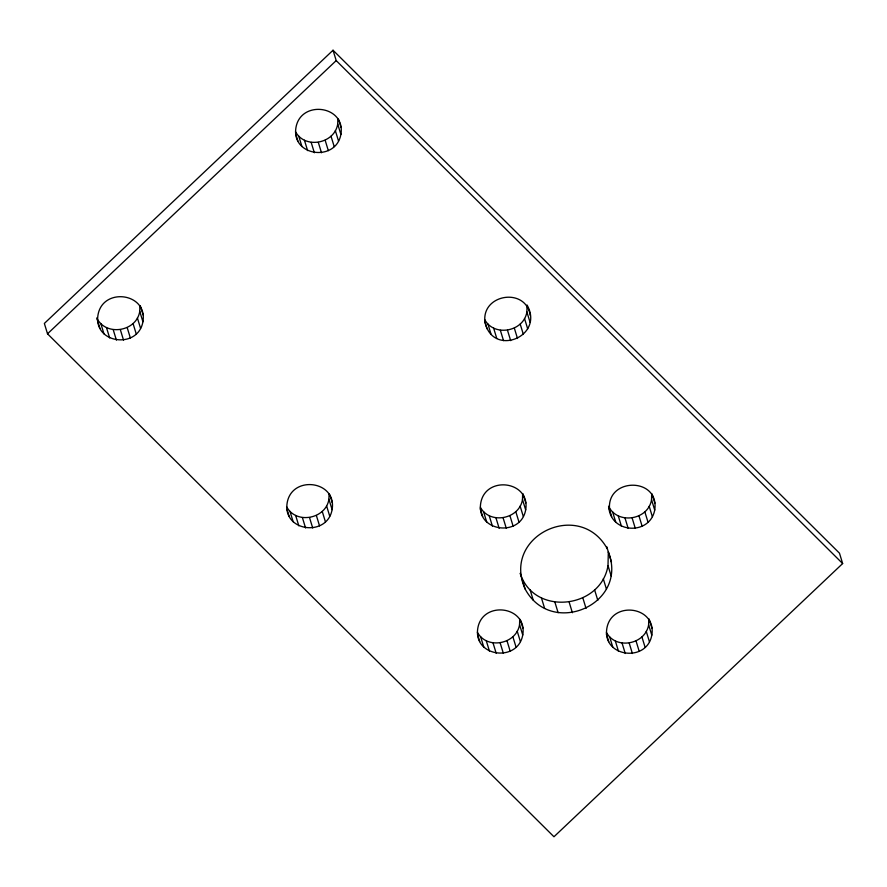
<?xml version="1.0" encoding="UTF-8"?>
<svg xmlns="http://www.w3.org/2000/svg" width="887" height="887" viewBox="0 0 887 887"><rect width="100%" height="100%" fill="white"/><g stroke="black" fill="none" stroke-linecap="round" stroke-linejoin="round"><path stroke-width="1.33" d="M142.918 321.759C147.963 292.876 102.97 286.889 98.025 314.785C92.991 343.668 137.973 349.655 142.918 321.759L139.758 311.392L139.88 305.86M332.104 509.637C337.138 480.754 292.145 474.767 287.2 502.663C282.166 531.546 327.159 537.533 332.104 509.637L328.933 499.27L329.055 493.737M340.885 134.414C345.919 105.531 300.926 99.544 295.981 127.44C290.947 156.323 335.94 162.31 340.885 134.414L337.714 124.058L337.847 118.514M522.742 634.981C527.776 606.087 482.783 600.1 477.838 627.996C472.804 656.89 517.797 662.877 522.742 634.981L519.571 624.614L519.704 619.082M525.669 509.903C530.703 481.02 485.71 475.033 480.765 502.929C475.731 531.812 520.724 537.799 525.669 509.903L522.498 499.536L522.631 494.004M530.06 322.291L526.889 311.925L527.055 305.017C544.806 336.528 492.85 357.55 485.001 322.236C481.098 294.018 525.947 286.856 530.215 315.373M611.176 576.018L608.005 565.651L608.327 551.814C628.927 604.269 551.392 638.086 525.159 589.057C501.222 535.903 579.876 498.583 607.395 549.02M609.646 510.025C605.621 477.217 659.895 476.652 654.717 510.08C649.838 535.693 610.799 533.619 608.859 507.431M651.79 635.159C656.823 606.264 611.83 600.277 606.885 628.173C601.852 657.067 646.845 663.055 651.79 635.159L648.619 624.792L648.741 619.259M654.717 510.08L651.546 499.714L651.668 494.181M96.738 317.923C105.719 336.705 136.509 331.771 139.758 311.392M295.515 131.697C305.017 149.471 334.632 143.727 337.714 124.058M286.734 506.909C296.236 524.694 325.851 518.95 328.933 499.27M484.69 319.575C494.192 337.348 523.807 331.605 526.889 311.925M480.299 507.176C489.801 524.96 519.416 519.217 522.498 499.536M477.372 632.254C486.874 650.027 516.489 644.284 519.571 624.614M521.046 575.896L520.259 573.301C533.508 616.421 600.843 609.136 608.005 565.651M608.537 506.233C617.518 525.026 648.297 520.081 651.546 499.714M606.42 632.431C615.922 650.204 645.525 644.461 648.619 624.792M333.035 50.237L44.35 323.445L47.521 333.811L553.965 836.763L842.65 563.555L839.479 553.189L333.035 50.237L336.206 60.593L842.65 563.555M47.521 333.811L336.206 60.593M606.686 546.558L611.498 562.181M652.034 493.992L654.872 503.162M649.184 506.289L652.355 516.655M644.86 511.888L648.031 522.255M638.984 515.946L642.155 526.313M632.154 518.075L635.314 528.43M625.013 518.063L628.184 528.43M618.272 515.912L621.443 526.279M649.107 619.059L651.945 628.24M612.595 511.843L615.766 522.21M608.925 507.53L611.697 516.6M646.257 631.367L649.428 641.733M641.933 636.955L645.104 647.322M636.057 641.013L639.228 651.38M629.227 643.142L632.387 653.508M524.527 318.511L527.698 328.866M603.293 578.812L606.453 589.168M622.086 643.13L625.257 653.497M520.203 324.099L523.374 334.466M615.345 640.991L618.516 651.357M609.668 636.91L612.839 647.277M594.634 589.988L597.805 600.355M514.338 328.157L517.509 338.524M606.398 633.906L608.77 641.678M507.497 330.286L510.668 340.652M582.892 598.104L586.063 608.471M500.357 330.274L503.528 340.641M493.627 328.123L496.787 338.49M487.939 324.054L491.11 334.421M484.668 321.039L487.052 328.811M569.221 602.362L572.392 612.729M523.053 493.915L525.825 502.984M554.952 602.34L558.111 612.706M520.137 506.111L523.308 516.478M515.813 511.71L518.984 522.077M541.469 598.049L544.64 608.415M509.947 515.768L513.107 526.135M530.116 589.899L533.287 600.266M521.988 578.69L525.159 589.057M503.106 517.897L506.277 528.253M495.966 517.886L499.137 528.253M489.225 515.735L492.396 526.102M520.525 620.29L522.898 628.063M483.548 511.666L486.719 522.033M480.277 508.65L482.661 516.422M517.21 631.189L520.381 641.556M512.886 636.777L516.057 647.144M507.02 640.835L510.18 651.202M500.179 642.964L503.35 653.331M338.668 119.723L341.04 127.506M493.039 642.953L496.21 653.32M335.353 130.633L338.524 141M486.298 640.813L489.469 651.18M331.028 136.221L334.199 146.588M480.621 636.733L483.792 647.1M477.749 635.025L479.734 641.501M325.163 140.279L328.323 150.646M318.322 142.408L321.493 152.775M311.182 142.397L314.353 152.764M304.441 140.246L307.612 150.613M298.764 136.177L301.935 146.543M295.892 134.458L297.877 140.944M329.886 494.946L332.259 502.718M326.571 505.845L329.742 516.212M322.247 511.444L325.418 521.811M316.371 515.502L319.542 525.869M309.541 517.631L312.701 527.998M302.4 517.62L305.572 527.987M295.659 515.469L298.83 525.836M289.982 511.4L293.153 521.767M287.111 509.681L289.084 516.156M140.246 305.671L143.084 314.852M137.396 317.978L140.567 328.334M133.072 323.567L136.232 333.933M127.196 327.625L130.367 337.991M120.366 329.753L123.526 340.12M113.226 329.742L116.397 340.109M106.484 327.591L109.655 337.958M100.808 323.522L103.979 333.889M97.071 319.109L99.909 328.279"/></g></svg>
